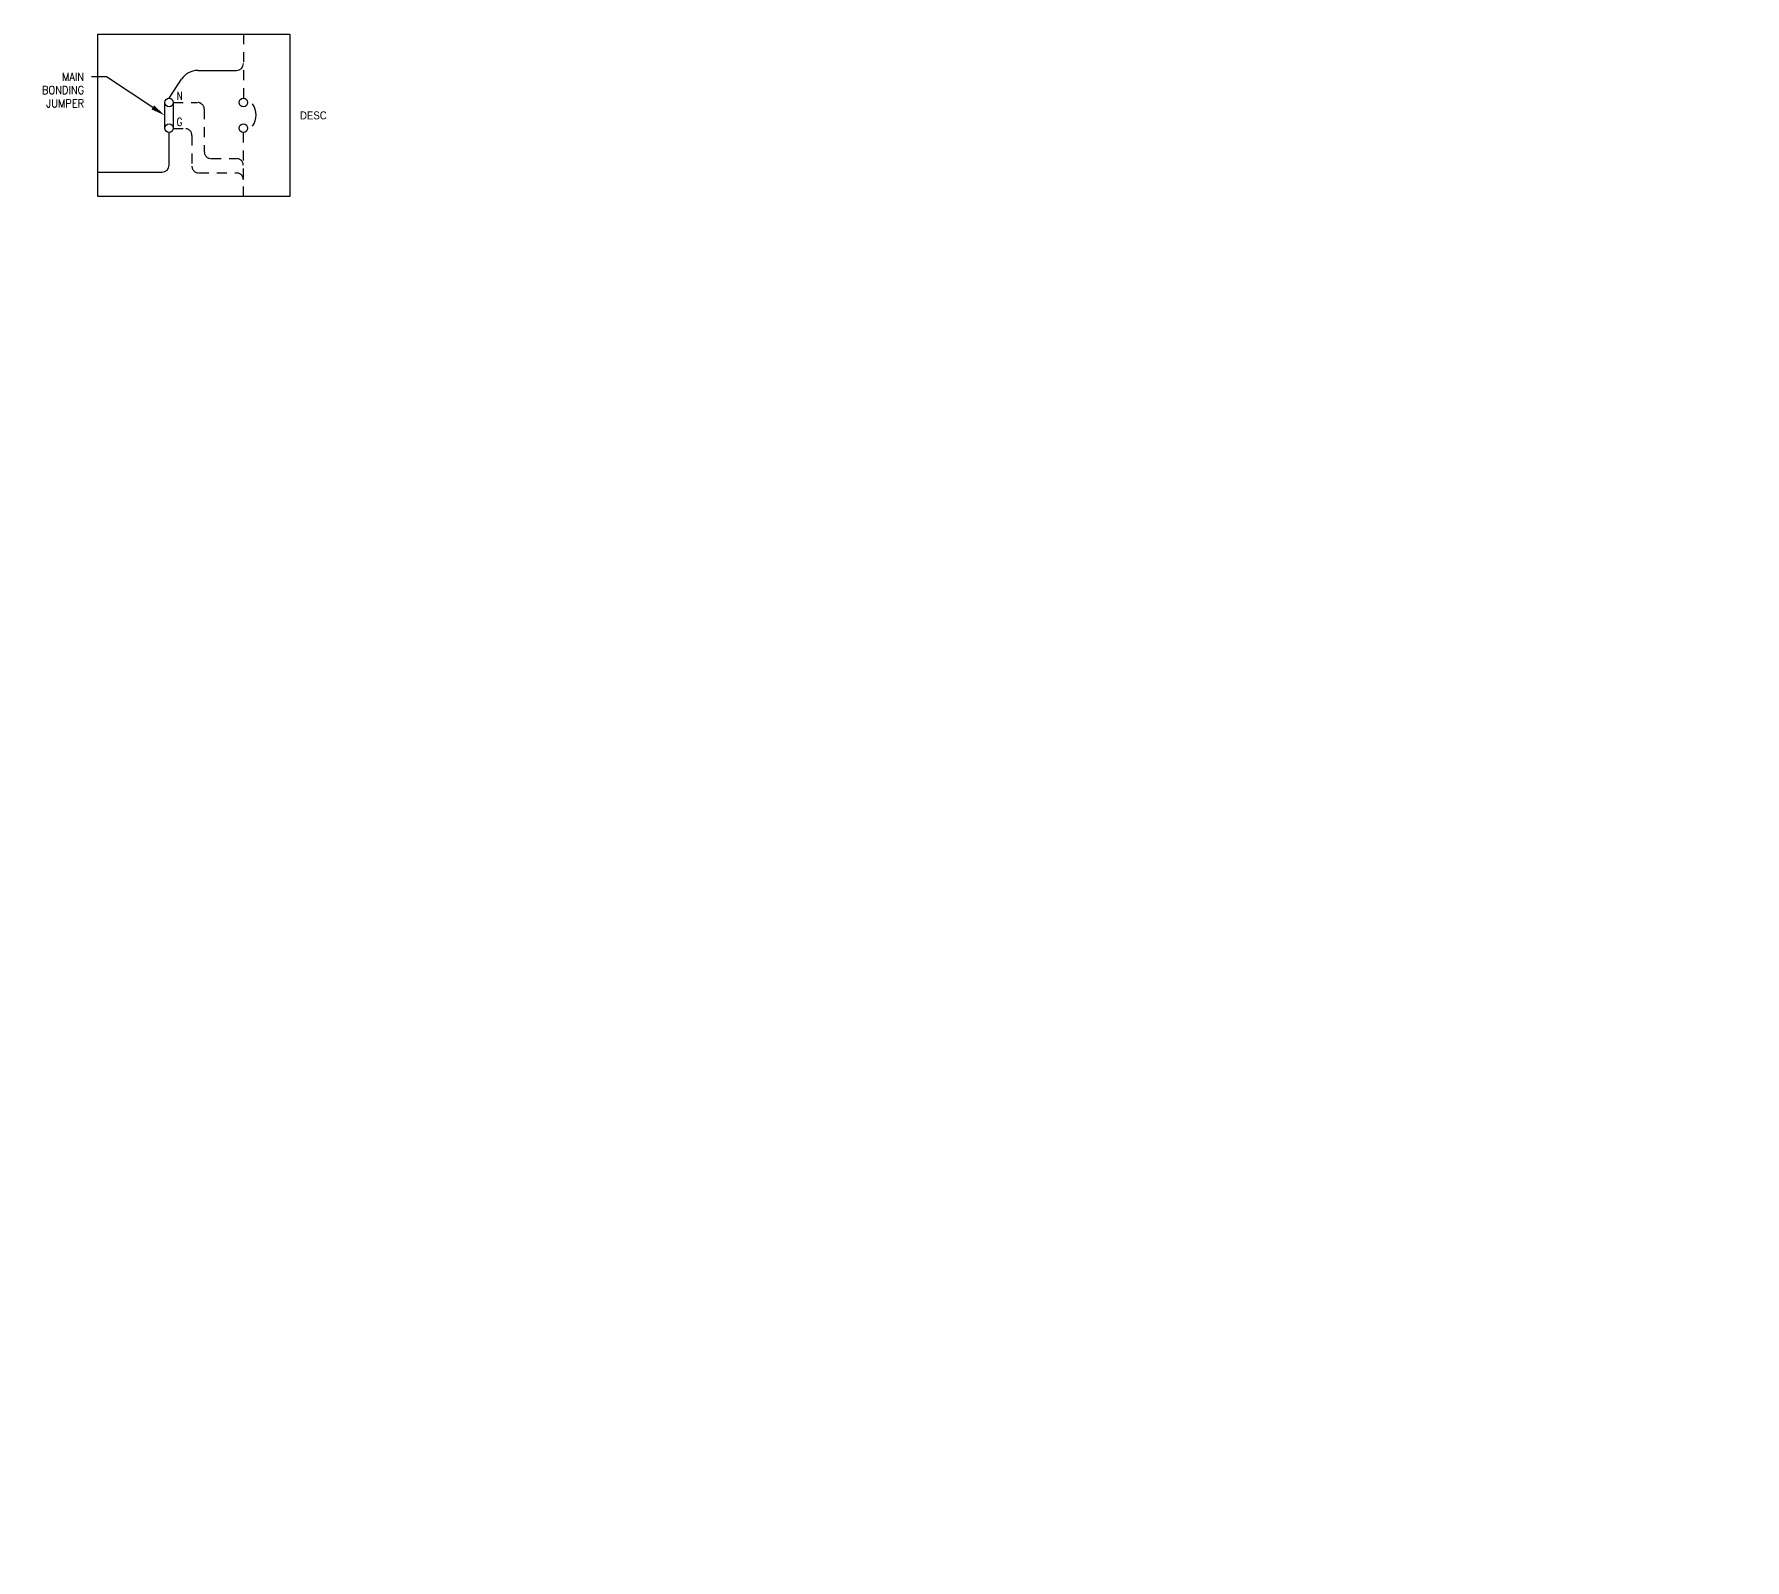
# Model space of a CAD drawing. Header units: inches. Extents: x -2.6 to 40.1, y -19.1 to 0.
# Drawn here: x -2.61 to 18.77, y -19.07 to 0 of the extents above; entities that cross this region are included whole.
import ezdxf
from ezdxf import colors
from ezdxf.entities.mleader import LeaderData, LeaderLine
from ezdxf.enums import TextEntityAlignment as Align
from ezdxf.math import Vec2, Vec3

# ---------------------------------------------------------------- set-up
doc = ezdxf.new("R2010")
doc.units = ezdxf.units.IN
doc.header["$MEASUREMENT"] = 0
doc.linetypes.add('HIDDEN2', pattern=[0.1875, 0.125, -0.0625])
doc.layers.add('E_ELECT_ANNO', color=7, linetype='Continuous')
doc.layers.add('E_ELECT_EQUIP', color=2, linetype='Continuous')
doc.styles.add('ANNO', font='simplex.shx')
doc.styles.add('EDEC 0.1', font='romans.shx', dxfattribs={"width": 0.9, "height": 0.1})
doc.linetypes.add('GROUND', pattern='A,0.5,-0.1,["G",ANNO,S=0.1,R=0,X=-0.05,Y=-0.05],-0.1', length=0.7)

msp = doc.modelspace()

# ---------------------------------------------------------------- linework, layer by layer
at = {"layer": 'E_ELECT_EQUIP', "color": 0}
for p, q in [((-1.817, 0), (0.583, 0)), ((-1.817, -2.029), (-1.817, 0)), ((0.583, 0), (0.583, -2.029)), ((-0.929, -0.801), (-0.772, -0.561)), ((-0.571, -0.453), (-0.085, -0.453)), ((-0.982, -1.175), (-0.982, -0.854)), ((-0.876, -0.854), (-0.876, -1.175)), ((0.583, -2.029), (-1.817, -2.029))]:
    msp.add_line(p, q, dxfattribs=at)
at = {"layer": 'E_ELECT_EQUIP', "color": 0, "linetype": 'HIDDEN2'}
for p, q in [((0, 0), (0, -0.801)), ((-0.876, -0.854), (-0.573, -0.854)), ((-0.488, -0.939), (-0.488, -1.47)), ((-0.876, -1.181), (-0.728, -1.181)), ((-0.643, -1.266), (-0.643, -1.649)), ((0, -2.029), (0, -1.228)), ((-0.403, -1.555), (-0.085, -1.555)), ((-0.558, -1.734), (-0.085, -1.734))]:
    msp.add_line(p, q, dxfattribs=at)
at = {"layer": 'E_ELECT_EQUIP', "color": 0, "linetype": 'GROUND'}
for p, q in [((-0.929, -1.638), (-0.929, -1.228)), ((-1.817, -1.723), (-1.014, -1.723))]:
    msp.add_line(p, q, dxfattribs=at)
at = {"layer": 'E_ELECT_EQUIP', "color": 0}
msp.add_lwpolyline([(0.114, -1.151, 0.333333), (0.114, -0.87)], format="xyb", dxfattribs=at)
for centre in [(-0.929, -0.854), (0, -0.854), (-0.929, -1.175), (0, -1.175)]:
    msp.add_circle(centre, 0.0534, dxfattribs=at)
for centre, radius, start, end in [((-0.085, -0.367), 0.0854, 270, 0), ((-0.571, -0.693), 0.24, 90, 146.7611)]:
    msp.add_arc(centre, radius, start, end, dxfattribs=at)
at = {"layer": 'E_ELECT_EQUIP', "color": 0, "linetype": 'HIDDEN2'}
for centre, start, end in [((-0.573, -0.939), 0, 90), ((-0.728, -1.266), 0, 90), ((-0.403, -1.47), 180, 270), ((-0.558, -1.649), 180, 270), ((-0.085, -1.64), 0, 90), ((-0.085, -1.819), 0, 90)]:
    msp.add_arc(centre, 0.085, start, end, dxfattribs=at)
at = {"layer": 'E_ELECT_EQUIP', "color": 0, "linetype": 'GROUND'}
msp.add_arc((-1.014, -1.638), 0.085, 270, 0, dxfattribs=at)

# ---------------------------------------------------------------- texts
at = {"layer": 'E_ELECT_ANNO', "style": 'EDEC 0.1', "width": 0.8}
for s, p in [('N', (-0.834, -0.82)), ('G', (-0.834, -1.147))]:
    msp.add_text(s, height=0.1, dxfattribs=at).set_placement(p)
at = {"layer": 'E_ELECT_ANNO', "lineweight": 30, "width": 0.9, "flags": 104}
msp.add_attdef('DESC', text='', height=0.1, dxfattribs=at).set_placement((0.708, -1.015), align=Align.MIDDLE_LEFT)

# ---------------------------------------------------------------- leaders
at = {"layer": 'E_ELECT_ANNO'}
ml = msp.add_multileader_mtext('Standard', dxfattribs=at)
ml.set_content('MAIN\\PBONDING\\PJUMPER', color=256, style='EDEC 0.1')
ml.set_leader_properties()
ml.build(insert=Vec2(0, 0))
ml.multileader.update_dxf_attribs({"dogleg_length": 0.36, "arrow_head_size": 0.18})
ctx = ml.context
ctx.base_point, ctx.char_height, ctx.arrow_head_size, ctx.landing_gap_size, ctx.plane_origin = Vec3(-2.636, -0.531), 0.1, 0.18, 0.09, Vec3(-5.504, -0.175)
ctx.text_align_type = 2
notes = []
notes.append((ctx, [(1, (1, 1, 0), (-1.709, -0.531), (-1, 0), 0.189, [(0, [(-0.982, -1.015)], 0, [])])]))
ctx.mtext.insert, ctx.mtext.width, ctx.mtext.alignment, ctx.mtext.flow_direction = Vec3(-1.989, -0.481), 0.62521, 3, 5
for ctx, leaders in notes:
    for number, flags, end, landing, length, lines in leaders:
        leader = LeaderData()
        leader.index, (leader.has_last_leader_line, leader.has_dogleg_vector, leader.attachment_direction) = number, flags
        leader.last_leader_point, leader.dogleg_vector, leader.dogleg_length = Vec3(end), Vec3(landing), length
        for number, points, colour, breaks in lines:
            line = LeaderLine()
            line.index, line.vertices, line.color, line.breaks = number, Vec3.list(points), colors.encode_raw_color(colour), breaks
            leader.lines.append(line)
        ctx.leaders.append(leader)

doc.saveas('drawing.dxf')
